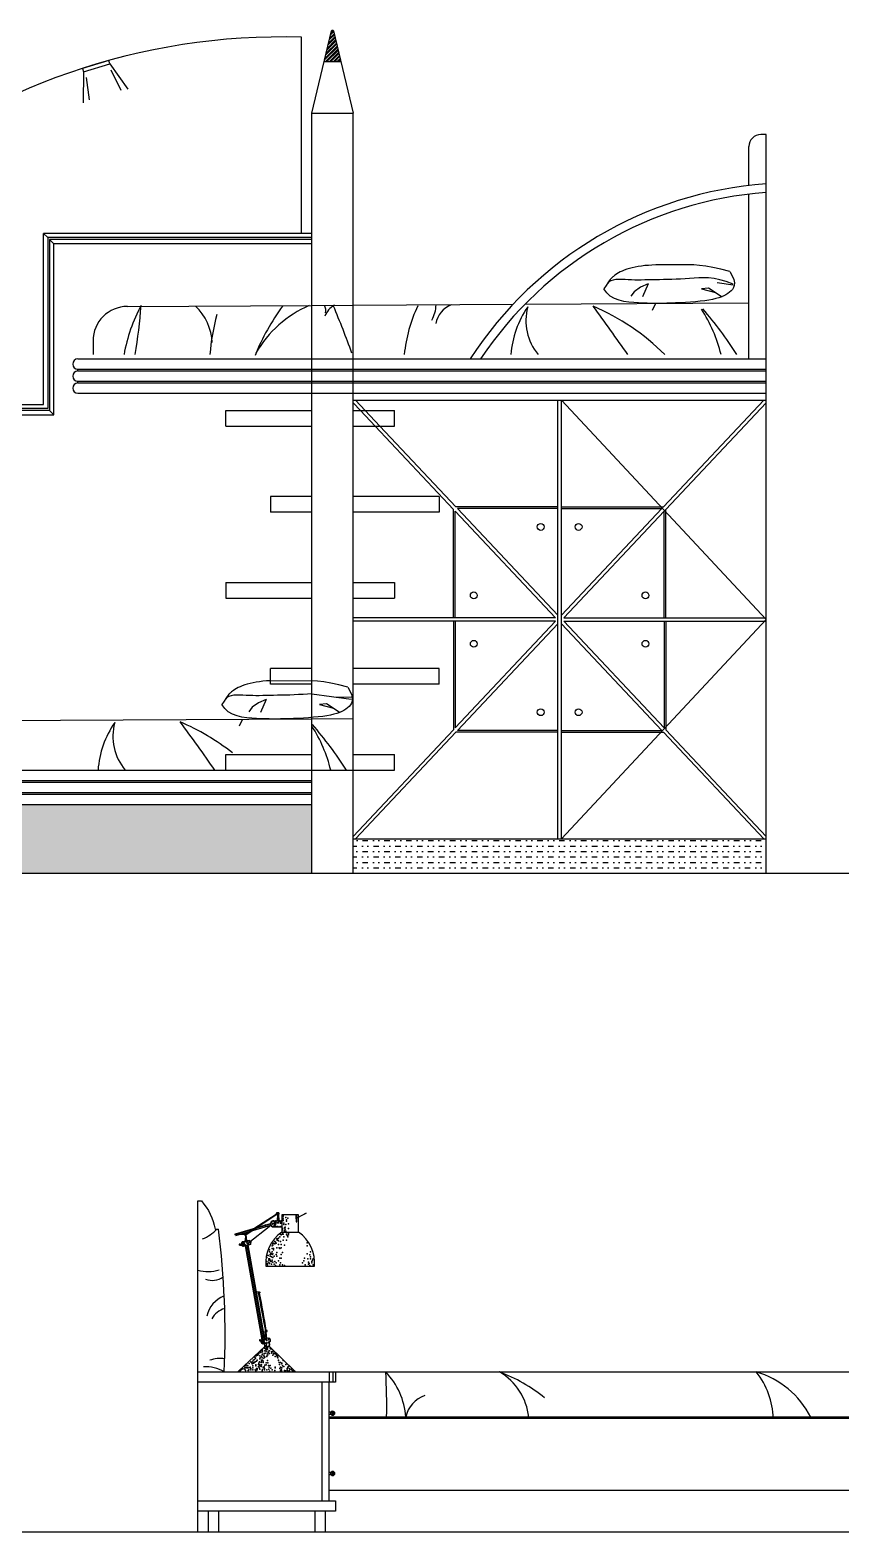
# Model space of a CAD drawing. Header units: inches. Extents: x 15.4 to 57.9, y 9.9 to 34.7.
# Drawn here: x 29.18 to 31.536, y 27.953 to 32.318 of the extents above; entities that cross this region are included whole.
import ezdxf

# ---------------------------------------------------------------- set-up
doc = ezdxf.new("R2010")
doc.units = ezdxf.units.IN
doc.header["$MEASUREMENT"] = 0
for name, color, linetype in [('02', 2, 'Continuous'), ('1', 1, 'Continuous'), ('8', 8, 'Continuous')]:
    doc.layers.add(name, color=color, linetype=linetype)
pattern_1 = [(0, (28.050215, 29.74006), (0.03175, 0.015875), [0.015875, -0.015875, 0, -0.015875, 0, -0.015875])]

msp = doc.modelspace()

# ---------------------------------------------------------------- hatches: boundary and pattern name
at = {"layer": '8'}
h = msp.add_hatch(dxfattribs=at)
h.set_pattern_fill('STEEL', color=256, scale=0.0025, style=0)
h.set_pattern_definition([(45, (28.050215, 29.740061), (-0.00561266, 0.00561266), []), (45, (28.050215, 29.7440295), (-0.00561266, 0.00561266), [])])
h.paths.add_polyline_path([(30.0348, 32.2265), (30.0828, 32.2265), (30.0613, 32.3159, 0.755942), (30.0563, 32.3159)])
h = msp.add_hatch(dxfattribs=at)
h.set_pattern_fill('MUDST', color=256, scale=0.0025, style=0)
h.set_pattern_definition(pattern_1)
h.paths.add_polyline_path([(29.075, 30.0671, 0.028632), (29.0692, 29.9676, 0.013002), (29.0704, 29.9223, 0.004235), (29.0524, 29.9267, -0.070858), (29.0111, 29.9355, 0.109737), (28.536, 29.9223, 0.216959), (28.4444, 29.9463), (28.4229, 30.0169), (28.4315, 30.0671), (28.0188, 30.0671), (28.0188, 29.8671), (29.9988, 29.8671), (29.9988, 30.0671)])
h = msp.add_hatch(dxfattribs=at)
h.set_pattern_fill('MUDST', color=256, scale=0.0025, style=0)
h.set_pattern_definition(pattern_1)
h.paths.add_polyline_path([(31.3188, 29.8671), (31.3188, 29.9671), (30.1188, 29.9671), (30.1188, 29.8671)])
h = msp.add_hatch(dxfattribs=at)
h.set_pattern_fill('ANSI31', color=256, scale=0.005527, style=0)
h.set_pattern_definition([(45, (20.5645846, 22.54140176), (-0.000488482534, 0.000488482534), [])])
h.paths.add_polyline_path([(29.9531, 28.8546), (29.9553, 28.8546), (29.9553, 28.8742), (29.9531, 28.8742)])
h = msp.add_hatch(dxfattribs=at)
h.set_pattern_fill('ANSI31', color=256, scale=0.033159, style=0)
h.set_pattern_definition([(45, (20.7295636, 22.5770806), (-0.0029308952, 0.0029308952), [])])
h.paths.add_polyline_path([(29.8462, 28.6471, -0.018609), (29.8461, 28.6471), (29.8431, 28.6471, 0.005294), (29.8639, 28.5377), (29.8662, 28.5384, 0.018598)])

# ---------------------------------------------------------------- linework, layer by layer
at = {"layer": '02'}
for p, q in [((29.9688, 31.727), (29.9688, 32.297)), ((29.412, 32.2197), (29.4638, 32.1457)), ((30.0348, 32.2265), (30.0828, 32.2265)), ((29.3355, 32.1964), (29.3338, 32.106)), ((29.3431, 32.18), (29.3518, 32.1152)), ((29.4148, 32.2019), (29.4437, 32.1433)), ((29.9988, 29.8671), (29.9988, 32.0765)), ((29.9988, 32.0765), (30.1188, 32.0765)), ((30.1188, 29.8671), (30.1188, 32.0765)), ((31.3188, 32.0142), (31.3038, 32.0142)), ((31.3188, 29.8671), (31.3188, 32.0142)), ((31.2688, 31.8661), (31.2688, 31.9792)), ((31.2688, 31.3621), (31.2688, 31.8409)), ((29.9988, 31.727), (29.2188, 31.727)), ((29.2313, 31.7145), (29.2188, 31.727)), ((29.2188, 31.23), (29.2188, 31.727)), ((29.2488, 31.697), (29.2363, 31.7095)), ((29.9988, 31.697), (29.2488, 31.697)), ((29.2488, 31.2), (29.2488, 31.697)), ((29.4628, 31.5145), (29.9988, 31.5175)), ((29.9988, 31.5175), (30.1188, 31.5182)), ((30.1188, 31.5182), (30.5834, 31.5208)), ((30.6183, 31.521), (31.2688, 31.5247)), ((29.3628, 31.4145), (29.3628, 31.375)), ((29.3188, 31.3621), (31.3188, 31.3621)), ((29.3188, 31.3321), (31.3188, 31.3321)), ((29.3188, 31.3271), (29.3188, 31.3321)), ((29.3188, 31.3271), (31.3188, 31.3271)), ((29.3188, 31.2971), (31.3188, 31.2971)), ((29.3188, 31.2921), (29.3188, 31.2971)), ((29.3188, 31.2921), (31.3188, 31.2921)), ((29.3188, 31.2621), (31.3188, 31.2621)), ((28.4688, 31.23), (29.2188, 31.23)), ((29.2313, 31.2175), (28.4813, 31.2175)), ((29.2363, 31.2125), (28.4863, 31.2125)), ((29.2363, 31.2125), (29.2488, 31.2)), ((29.7488, 31.1671), (29.7488, 31.2121)), ((29.7488, 31.2121), (29.9988, 31.2121)), ((30.1188, 31.2421), (31.3188, 31.2421)), ((30.1402, 31.2121), (30.1188, 31.2348)), ((30.1188, 31.2121), (30.2388, 31.2121)), ((30.1539, 31.2121), (30.1257, 31.2421)), ((30.1825, 31.1671), (30.1402, 31.2121)), ((30.1539, 31.2121), (30.1962, 31.1671)), ((30.2388, 31.1671), (30.2388, 31.2121)), ((31.0202, 30.932), (31.3119, 31.2421)), ((31.0272, 30.9248), (31.3188, 31.2348)), ((28.4988, 31.2), (29.2488, 31.2)), ((29.7488, 31.1671), (29.9988, 31.1671)), ((30.1188, 31.1671), (30.2388, 31.1671)), ((30.4104, 30.9248), (30.1825, 31.1671)), ((30.4174, 30.932), (30.1962, 31.1671)), ((29.8788, 30.9621), (29.8788, 30.9171)), ((29.9988, 30.9621), (29.8788, 30.9621)), ((30.3688, 30.9621), (30.1188, 30.9621)), ((30.3688, 30.9621), (30.3688, 30.9171)), ((29.9988, 30.9171), (29.8788, 30.9171)), ((30.3688, 30.9171), (30.1188, 30.9171)), ((30.4104, 30.6096), (30.4104, 30.9248)), ((30.4154, 30.6096), (30.4154, 30.9195)), ((30.7069, 30.6096), (30.4154, 30.9195)), ((30.7138, 30.932), (30.4174, 30.932)), ((30.7138, 30.6169), (30.4221, 30.927)), ((30.7138, 30.927), (30.4221, 30.927)), ((30.7238, 30.932), (31.0202, 30.932)), ((30.7238, 30.6169), (31.0155, 30.927)), ((30.7238, 30.927), (31.0155, 30.927)), ((30.7307, 30.6096), (31.0222, 30.9195)), ((31.0222, 30.6096), (31.0222, 30.9195)), ((31.0272, 30.6096), (31.0272, 30.9248)), ((29.7488, 30.7121), (29.7488, 30.6671)), ((29.7488, 30.7121), (29.9988, 30.7121)), ((30.1188, 30.7121), (30.2388, 30.7121)), ((30.2388, 30.7121), (30.2388, 30.6671)), ((29.7488, 30.6671), (29.9988, 30.6671)), ((30.1188, 30.6671), (30.2388, 30.6671)), ((30.7069, 30.6096), (30.1188, 30.6096)), ((30.7069, 30.5996), (30.1188, 30.5996)), ((30.4104, 30.5996), (30.4104, 30.2843)), ((30.7069, 30.5996), (30.4154, 30.2896)), ((30.4154, 30.5996), (30.4154, 30.2896)), ((30.7307, 30.6096), (31.3188, 30.6096)), ((30.7307, 30.5996), (31.3188, 30.5996)), ((30.7307, 30.5996), (31.0222, 30.2896)), ((31.0222, 30.5996), (31.0222, 30.2896)), ((31.0272, 30.5996), (31.0272, 30.2843)), ((30.7138, 30.5923), (30.4221, 30.2822)), ((30.7238, 30.5923), (31.0155, 30.2822)), ((29.8788, 30.4171), (29.8788, 30.4621)), ((29.9988, 30.4621), (29.8788, 30.4621)), ((30.3688, 30.4621), (30.1188, 30.4621)), ((30.3688, 30.4171), (30.3688, 30.4621)), ((29.9988, 30.4171), (29.8788, 30.4171)), ((30.3688, 30.4171), (30.1188, 30.4171)), ((28.1628, 30.3066), (29.9988, 30.3164)), ((29.9988, 30.3164), (30.1188, 30.3171)), ((30.4104, 30.2843), (30.1188, 29.9744)), ((30.4174, 30.2772), (30.1257, 29.9671)), ((30.7138, 30.2772), (30.4174, 30.2772)), ((30.7138, 30.2822), (30.4221, 30.2822)), ((30.7238, 30.2822), (31.0155, 30.2822)), ((30.7238, 30.2772), (31.0202, 30.2772)), ((31.0202, 30.2772), (31.3119, 29.9671)), ((31.0272, 30.2843), (31.3188, 29.9744)), ((29.7488, 30.2121), (29.9988, 30.2121)), ((29.7488, 30.1671), (29.7488, 30.2121)), ((30.1188, 30.2121), (30.2388, 30.2121)), ((30.2388, 30.1671), (30.2388, 30.2121)), ((28.0188, 30.1671), (29.9988, 30.1671)), ((29.7488, 30.1671), (29.9988, 30.1671)), ((29.9988, 30.1671), (30.1188, 30.1671)), ((30.1188, 30.1671), (30.2388, 30.1671)), ((28.0188, 30.1371), (29.9988, 30.1371)), ((28.0188, 30.1321), (29.9988, 30.1321)), ((28.0188, 30.1021), (29.9988, 30.1021)), ((28.0188, 30.0971), (29.9988, 30.0971)), ((28.0188, 30.0671), (29.9988, 30.0671)), ((30.1188, 29.9671), (31.3188, 29.9671)), ((28.0188, 29.8671), (31.3188, 29.8671)), ((29.6678, 27.953), (29.6678, 28.915)), ((29.806, 28.8193), (29.8952, 28.8763)), ((29.807, 28.8168), (29.8955, 28.8752)), ((29.8862, 28.8575), (29.9113, 28.8575)), ((29.8969, 28.8801), (29.8969, 28.88)), ((29.8974, 28.8799), (29.9023, 28.8806)), ((29.8978, 28.8796), (29.9028, 28.8803)), ((29.8979, 28.8758), (29.903, 28.8767)), ((29.8991, 28.8756), (29.8981, 28.8575)), ((29.8984, 28.8789), (29.9034, 28.8797)), ((29.8995, 28.8758), (29.8986, 28.8575)), ((29.8992, 28.8804), (29.8992, 28.8804)), ((29.9002, 28.8759), (29.8998, 28.8575)), ((29.9017, 28.8761), (29.9028, 28.8574)), ((29.902, 28.8762), (29.9031, 28.8575)), ((29.9587, 28.8742), (29.9587, 28.8245)), ((29.7767, 28.8193), (29.8787, 28.8497)), ((29.7778, 28.8144), (29.8793, 28.8448)), ((29.7813, 28.8192), (29.8786, 28.8487)), ((29.8056, 28.8161), (29.8046, 28.7976)), ((29.806, 28.8162), (29.8049, 28.7977)), ((29.8064, 28.8166), (29.8058, 28.7979)), ((29.8068, 28.8169), (29.809, 28.7987)), ((29.807, 28.8168), (29.8092, 28.7987)), ((29.8112, 28.7903), (29.8794, 28.8444)), ((29.8858, 28.8396), (29.9113, 28.8396)), ((29.9113, 28.8245), (29.9601, 28.8245)), ((29.7895, 28.7896), (29.7931, 28.7896)), ((29.8045, 28.7848), (29.853, 28.511)), ((29.8056, 28.785), (29.8541, 28.5117)), ((29.8067, 28.7853), (29.8551, 28.5122)), ((29.8106, 28.7863), (29.8592, 28.5131)), ((29.8119, 28.7866), (29.8604, 28.5134)), ((29.8126, 28.7868), (29.8612, 28.5135)), ((29.8131, 28.787), (29.8616, 28.5136)), ((29.8452, 28.6499), (29.8375, 28.6499)), ((29.8479, 28.5116), (29.853, 28.5116)), ((29.8485, 28.5113), (29.853, 28.5113)), ((29.8633, 28.5341), (29.8622, 28.5138)), ((29.8633, 28.5374), (29.8678, 28.5387)), ((29.8636, 28.5372), (29.8681, 28.5386)), ((29.864, 28.5344), (29.8685, 28.5358)), ((29.8641, 28.5369), (29.8686, 28.5382)), ((29.8644, 28.5363), (29.8689, 28.5377)), ((29.8648, 28.5346), (29.8669, 28.5148)), ((29.8755, 28.492), (29.8755, 28.5043)), ((29.8623, 28.492), (29.8623, 28.5009)), ((29.8623, 28.492), (29.8755, 28.492)), ((30.0505, 28.388), (30.0505, 28.418)), ((30.0599, 28.418), (30.0599, 28.388)), ((30.0278, 28.388), (30.0278, 28.043)), ((30.0478, 28.388), (30.0478, 28.043)), ((30.0578, 28.294), (30.0478, 28.294)), ((31.6678, 28.287), (30.0478, 28.287)), ((30.0578, 28.302), (30.0578, 28.294)), ((31.6978, 28.283), (30.0478, 28.283)), ((30.0578, 28.119), (30.0478, 28.119)), ((30.0578, 28.127), (30.0578, 28.119)), ((31.6978, 28.073), (30.0478, 28.073)), ((29.6978, 28.013), (29.6978, 27.953)), ((29.7278, 28.013), (29.7278, 27.953)), ((30.0078, 28.013), (30.0078, 27.953)), ((30.0378, 28.013), (30.0378, 27.953))]:
    msp.add_line(p, q, dxfattribs=at)
for points in [[(29.9988, 32.0765), (30.0563, 32.3159, -0.755942), (30.0613, 32.3159), (30.1188, 32.0765)], [(29.6678, 28.915), (29.6778, 28.915, -0.136033), (29.7178, 28.833), (29.7278, 28.833, -0.012179)], [(29.8875, 28.8558, 0.083661), (29.8859, 28.8559, 0.685038), (29.8838, 28.8412)], [(29.8968, 28.8796, 0.083661), (29.8964, 28.8795, 0.685038), (29.8965, 28.8757)], [(29.897, 28.8753), (29.9025, 28.8763, 0.641064), (29.902, 28.8808), (29.8967, 28.88)], [(29.7768, 28.8166, -0.083661), (29.7765, 28.8166, -0.685038), (29.7761, 28.819)], [(29.7764, 28.8193), (29.781, 28.8193, -0.641064), (29.7812, 28.8164)], [(29.789, 28.7895, 0.083661), (29.7887, 28.7896, 0.685038), (29.7883, 28.7869)], [(29.7982, 28.7949, 0.083661), (29.7971, 28.7947, 0.685038), (29.7981, 28.7843)], [(29.82, 28.7977, 0.177444), (29.8162, 28.8003), (29.7977, 28.796)], [(29.7994, 28.7835), (29.8184, 28.7883, 0.183148), (29.821, 28.7922)], [(29.8459, 28.65, -0.083661), (29.8462, 28.6501, -0.685038), (29.8466, 28.6474)], [(29.848, 28.5112, 0.083661), (29.8477, 28.5113, 0.685038), (29.8473, 28.5086, 0.685038)], [(29.8559, 28.511, 0.083661), (29.8547, 28.5109, 0.685038), (29.8558, 28.5005, 0.685038)], [(29.8571, 28.4996), (29.876, 28.5045, 0.641064), (29.8739, 28.5164), (29.8554, 28.5122)], [(29.863, 28.5371, 0.083661), (29.8627, 28.537, 0.685038), (29.8632, 28.5343, 0.685038)], [(29.8635, 28.5341), (29.8684, 28.5357, 0.641064), (29.8676, 28.5388), (29.8629, 28.5374)], [(29.8623, 28.492), (29.786, 28.4202, 0.414214), (29.7849, 28.4191), (29.7849, 28.418)], [(29.9507, 28.418), (29.9507, 28.4191, 0.414214), (29.9496, 28.4202), (29.8755, 28.492)], [(30.0478, 28.302), (30.0578, 28.302, -1)], [(30.0549, 28.302), (30.0578, 28.305, -1), (30.0578, 28.291), (30.0549, 28.294)], [(30.0478, 28.127), (30.0578, 28.127, -1)], [(30.0549, 28.127), (30.0578, 28.13, -1), (30.0578, 28.116), (30.0549, 28.119)]]:
    msp.add_lwpolyline(points, format="xyb", dxfattribs=at)
msp.add_lwpolyline([(29.3355, 32.1964), (29.412, 32.2197), (29.4091, 32.2293), (29.3326, 32.2059)], close=True, dxfattribs=at)
for points in [[(29.9988, 31.7145), (29.2313, 31.7145), (29.2313, 31.2175)], [(29.9988, 31.7095), (29.2363, 31.7095), (29.2363, 31.2125)], [(31.2135, 31.6163), (31.1871, 31.6231), (31.1639, 31.628), (31.1434, 31.6315), (31.1252, 31.6338), (31.1089, 31.6351), (31.0942, 31.6357), (31.0806, 31.6358), (31.0678, 31.6358), (31.0553, 31.6357), (31.0432, 31.6357), (31.0314, 31.6357), (31.02, 31.6357), (31.0088, 31.6355), (30.9979, 31.6352), (30.9872, 31.6347), (30.9769, 31.634), (30.9667, 31.6331), (30.9568, 31.6319), (30.9473, 31.6305), (30.9382, 31.6288), (30.9295, 31.6269), (30.9214, 31.6248), (30.9138, 31.6225), (30.9068, 31.6201), (30.9005, 31.6174), (30.8948, 31.6147), (30.8898, 31.6119), (30.8853, 31.6092), (30.8815, 31.6066), (30.8782, 31.6041), (30.8754, 31.602), (30.8732, 31.6002), (30.8714, 31.5987), (30.8698, 31.5972), (30.8681, 31.5953), (30.866, 31.5926), (30.8631, 31.5887), (30.8593, 31.5833), (30.8541, 31.5758), (30.8473, 31.5659)], [(31.2135, 31.6163), (31.2204, 31.6034), (31.2246, 31.5925), (31.2265, 31.5834), (31.2263, 31.5759), (31.2245, 31.5695), (31.2213, 31.5642), (31.2172, 31.5597), (31.2124, 31.5557), (31.2073, 31.552), (31.2017, 31.5485), (31.1957, 31.5453), (31.1889, 31.5424), (31.1813, 31.5396), (31.1728, 31.5372), (31.1632, 31.535), (31.1525, 31.533), (31.1404, 31.5312), (31.1273, 31.5297), (31.1134, 31.5284), (31.099, 31.5272), (31.0845, 31.5263), (31.07, 31.5255), (31.0559, 31.5248), (31.0425, 31.5243), (31.03, 31.5239), (31.0182, 31.5236), (31.0069, 31.5234), (30.9957, 31.5234), (30.9845, 31.5236), (30.9731, 31.5238), (30.961, 31.5243), (30.9482, 31.5249), (30.9344, 31.5257), (30.9201, 31.5271), (30.9056, 31.5294), (30.8915, 31.5328), (30.8781, 31.5379), (30.866, 31.5448), (30.8556, 31.5541), (30.8473, 31.5659)], [(31.2228, 31.579), (31.2027, 31.5868), (31.1843, 31.5923), (31.1674, 31.5957), (31.1517, 31.5976), (31.137, 31.5981), (31.123, 31.5978), (31.1096, 31.597), (31.0964, 31.596), (31.0834, 31.5951), (31.0704, 31.5943), (31.0577, 31.5937), (31.0451, 31.5933), (31.0327, 31.5929), (31.0207, 31.5926), (31.009, 31.5923), (30.9977, 31.5921), (30.9868, 31.5918), (30.9763, 31.5916), (30.9662, 31.5915), (30.9562, 31.5913), (30.9465, 31.5913), (30.937, 31.5914), (30.9276, 31.5916), (30.9182, 31.5919), (30.9088, 31.5924), (30.8996, 31.5927), (30.8907, 31.5928), (30.8823, 31.5924), (30.8747, 31.5912), (30.8679, 31.589), (30.8621, 31.5857), (30.8576, 31.5809)], [(30.9762, 31.5799), (30.9538, 31.5706), (30.9351, 31.5575), (30.9258, 31.5445)], [(30.9762, 31.5799), (30.9594, 31.5426)], [(31.1911, 31.5417), (31.1518, 31.5678), (31.1313, 31.5659), (31.1714, 31.5548)], [(31.1761, 31.5846), (31.2228, 31.5771)], [(30.9964, 31.5209), (30.988, 31.5023)], [(30.7138, 29.9671), (30.7138, 31.2421)], [(30.7238, 31.2421), (31.3188, 30.6046), (30.7238, 29.9671)], [(30.7238, 29.9671), (30.7238, 31.2421)], [(29.8788, 30.4269), (29.8771, 30.4268), (29.8667, 30.4261), (29.8565, 30.4252), (29.8467, 30.424), (29.8372, 30.4226), (29.828, 30.4209), (29.8194, 30.419), (29.8112, 30.4169), (29.8036, 30.4146), (29.7966, 30.4121), (29.7903, 30.4095), (29.7846, 30.4068), (29.7796, 30.404), (29.7751, 30.4013), (29.7713, 30.3986), (29.768, 30.3962), (29.7652, 30.3941), (29.763, 30.3922), (29.7612, 30.3907), (29.7596, 30.3893), (29.7579, 30.3874), (29.7558, 30.3847), (29.753, 30.3808), (29.7491, 30.3754), (29.7439, 30.3679), (29.7372, 30.358)], [(30.1033, 30.4084), (30.077, 30.4151), (30.0537, 30.4201), (30.0332, 30.4236), (30.015, 30.4259), (29.8788, 30.4269)], [(29.9988, 30.389), (29.9862, 30.388), (29.9732, 30.3871), (29.9603, 30.3864), (29.9475, 30.3858), (29.9349, 30.3853), (29.9226, 30.385), (29.9105, 30.3847), (29.8988, 30.3844), (29.8875, 30.3842), (29.8767, 30.3839), (29.8662, 30.3837), (29.856, 30.3835), (29.8461, 30.3834), (29.8364, 30.3834), (29.8268, 30.3835), (29.8174, 30.3837), (29.808, 30.384), (29.7986, 30.3844), (29.7894, 30.3848), (29.7805, 30.3849), (29.7722, 30.3845), (29.7645, 30.3833), (29.7577, 30.3811), (29.752, 30.3778), (29.7474, 30.373)], [(30.1033, 30.4084), (30.1102, 30.3955), (30.1145, 30.3846), (30.1163, 30.3755), (30.1161, 30.3679), (30.1143, 30.3616), (30.1111, 30.3563), (30.107, 30.3518), (30.1022, 30.3478), (30.0971, 30.3441), (30.0916, 30.3406), (30.0855, 30.3374), (30.0787, 30.3344), (30.0712, 30.3317), (30.0627, 30.3293), (30.0531, 30.3271), (30.0423, 30.3251), (30.0302, 30.3233), (30.0171, 30.3218), (30.0032, 30.3205), (29.9988, 30.3201)], [(29.9991, 30.389), (30.1126, 30.3734)], [(29.996, 30.3199), (29.9888, 30.3193), (29.9743, 30.3184), (29.9598, 30.3175), (29.9458, 30.3169), (29.9324, 30.3164), (29.9199, 30.316), (29.908, 30.3157), (29.8967, 30.3155), (29.8856, 30.3155), (29.8744, 30.3156), (29.8629, 30.3159), (29.8509, 30.3164), (29.838, 30.317), (29.8243, 30.3178), (29.8099, 30.3192), (29.7954, 30.3214), (29.7813, 30.3249), (29.7679, 30.33), (29.7558, 30.3369), (29.7454, 30.3462), (29.7372, 30.358)], [(29.8661, 30.372), (29.8436, 30.3627), (29.825, 30.3496), (29.8156, 30.3366)], [(29.8661, 30.372), (29.8492, 30.3347)], [(30.0809, 30.3338), (30.0417, 30.3599), (30.0211, 30.358), (30.0613, 30.3468)], [(30.1164, 30.3794), (30.0697, 30.3784)], [(29.7964, 30.313), (29.788, 30.2944)], [(29.9531, 28.8742), (29.9531, 28.8546), (29.9553, 28.8546), (29.9553, 28.8742)], [(29.9553, 28.8659), (29.9826, 28.8798), (29.9826, 28.8792), (29.9553, 28.8653)], [(29.7812, 28.8164), (29.7767, 28.8163)], [(29.804, 28.816), (29.8059, 28.8161)], [(29.8059, 28.8194), (29.8043, 28.8193)], [(29.8873, 28.8512), (29.8842, 28.8462), (29.8838, 28.8464), (29.887, 28.8514), (29.8873, 28.8512)], [(29.7894, 28.7868), (29.7939, 28.7868)], [(29.7974, 28.7918), (29.7995, 28.7882), (29.7991, 28.788), (29.797, 28.7915), (29.7974, 28.7917)], [(29.8476, 28.5083), (29.8511, 28.5083)], [(29.8541, 28.5067), (29.858, 28.5053), (29.8579, 28.5048), (29.854, 28.5062), (29.8542, 28.5066)], [(30.0678, 28.418), (30.0678, 28.388), (29.6678, 28.388)], [(29.6678, 28.418), (31.6178, 28.418)], [(29.6678, 28.043), (30.0678, 28.043), (30.0678, 28.013), (29.6678, 28.013)]]:
    msp.add_lwpolyline(points, dxfattribs=at)
for points in [[(29.8652, 28.725), (30.0062, 28.725, 0.273505), (29.9601, 28.8245), (29.9601, 28.8742), (29.9113, 28.8742), (29.9113, 28.8245, 0.273505)], [(29.884, 28.8399, 0.130303), (29.8868, 28.8397, 0.598804), (29.8913, 28.8563, 0.121835), (29.8858, 28.8575, 0.710752)], [(29.8966, 28.8753, 0.130303), (29.8973, 28.8754, 0.576801), (29.8976, 28.8797, 0.264517), (29.8963, 28.8799, 0.710752)], [(29.7762, 28.8193, -0.130303), (29.7766, 28.8193, -0.576801), (29.7773, 28.8166, -0.264517), (29.7765, 28.8163, -0.710752)], [(29.8037, 28.8161, 0.130303), (29.8042, 28.8161, 0.331854), (29.8049, 28.819, 0.328319), (29.804, 28.8193, 0.500332)], [(29.7884, 28.7866, 0.130303), (29.7889, 28.7866, 0.576801), (29.7896, 28.7895, 0.264517), (29.7887, 28.7898, 0.710752)], [(29.7984, 28.7834, 0.130303), (29.8004, 28.7837, 0.576801), (29.8004, 28.7954, 0.264517), (29.7967, 28.7958, 0.710752)], [(29.8465, 28.6471, -0.130303), (29.846, 28.6471, -0.576801), (29.8453, 28.65, -0.264517), (29.8462, 28.6504, -0.710752)], [(29.8473, 28.5084, 0.130303), (29.8478, 28.5083, 0.576801), (29.8486, 28.5112, 0.264517), (29.8477, 28.5116, 0.710752)], [(29.8561, 28.4996, 0.130303), (29.858, 28.4999, 0.576801), (29.8581, 28.5115, 0.264517), (29.8544, 28.5119, 0.710752)], [(29.8633, 28.5341, 0.130303), (29.8638, 28.5342, 0.576801), (29.8636, 28.5373, 0.264517), (29.8626, 28.5373, 0.710752)]]:
    msp.add_lwpolyline(points, format="xyb", close=True, dxfattribs=at)
for centre, radius in [((30.6638, 30.8739), 0.01), ((30.7738, 30.8739), 0.01), ((30.4693, 30.6748), 0.01), ((30.9683, 30.6748), 0.01), ((30.4693, 30.5341), 0.01), ((30.9683, 30.5341), 0.01), ((30.6638, 30.3353), 0.01), ((30.7738, 30.3353), 0.01), ((30.0578, 28.298), 0.004), ((30.0578, 28.123), 0.004)]:
    msp.add_circle(centre, radius, dxfattribs=at)
for centre, radius, start, end in [((29.914, 30.4049), 1.8929, 88.3421, 170.2012), ((31.3038, 31.9792), 0.035, 90, 180), ((31.3996, 30.7534), 1.1203, 94.1349, 147.0901), ((31.3996, 30.7534), 1.0953, 94.2294, 146.2397), ((29.4628, 31.4145), 0.1, 90, 180), ((29.918, 31.2927), 0.4722, 151.5864, 169.9671), ((28.015, 31.6293), 1.4919, 350.1849, 355.6989), ((29.551, 31.4013), 0.1586, 3.0024, 46.194), ((30.4599, 31.1161), 0.6766, 143.7973, 157.7501), ((30.1235, 31.213), 0.332, 113.5076, 149.9893), ((30.006, 31.5033), 0.0331, 346.9474, 25.8893), ((30.0943, 31.463), 0.0626, 118.7534, 158.5701), ((27.7835, 30.5455), 2.476, 19.6641, 23.0675), ((30.7145, 31.3271), 0.4498, 155.1382, 173.8901), ((30.2638, 31.5225), 0.0961, 330.4651, 358.0095), ((30.4302, 31.4512), 0.0728, 111.1763, 169.1694), ((30.552, 30.898), 0.6713, 45.2752, 66.8154), ((23.3246, 26.0171), 9.2926, 35.20961, 36.27412), ((30.2896, 31.3328), 0.5884, 164.418, 175.885), ((30.8533, 31.3554), 0.2766, 145.2727, 175.9449), ((30.7749, 31.4733), 0.1542, 165.0675, 219.6023), ((30.7843, 31.2772), 0.4153, 13.6234, 33.4767), ((30.3874, 30.8456), 0.998, 32.0349, 41.5204), ((29.3188, 31.3471), 0.015, 90, 270), ((29.3188, 31.3121), 0.015, 90, 270), ((29.3188, 31.2771), 0.015, 90, 270), ((29.6533, 30.1475), 0.2766, 145.2727, 175.9449), ((29.5749, 30.2654), 0.1542, 165.0675, 219.6023), ((29.352, 29.6901), 0.6713, 51.7187, 66.8154), ((22.1246, 24.8092), 9.2926, 35.20961, 36.27412), ((29.65, 30.0693), 0.4153, 13.6234, 32.8667), ((29.253, 29.6377), 0.998, 32.0349, 41.5204), ((29.8957, 28.8775), 0.00166, 315.8031, 109.8254), ((29.6299, 28.9237), 0.1298, 293.2698, 315.6696), ((27.2004, 28.5238), 2.5462, 357.6172, 6.9736), ((29.7891, 29.119), 0.3004, 267.4845, 273.2957), ((29.7927, 28.7255), 0.0924, 81.4256, 100.351), ((29.803, 28.8177), 0.00151, 309.2421, 104.9553), ((29.8661, 28.8444), 0.00333, 134.3613, 242.9193), ((29.7879, 28.7883), 0.00139, 311.8701, 99.2257), ((29.795, 28.789), 0.00556, 317.0855, 61.4366), ((29.8055, 28.766), 0.012, 35.5827, 78.9702), ((29.8043, 28.764), 0.0138, 36.7235, 74.9555), ((29.8144, 28.7938), 0.00472, 155.8582, 227.8394), ((29.8144, 28.7958), 0.00702, 327.7271, 16.9639), ((29.8151, 28.796), 0.00702, 327.6688, 16.9176), ((29.6972, 28.8134), 0.1038, 253.5536, 287.9968), ((29.7089, 28.7404), 0.0563, 250.425, 304.5939), ((29.774, 28.5617), 0.0827, 111.2724, 167.184), ((35.0193, 29.5745), 5.2586, 190.1588, 191.3717), ((28.3956, 28.3242), 1.4861, 8.2838, 12.5466), ((29.7614, 28.5434), 0.0609, 105.2155, 151.6627), ((29.8469, 28.51), 0.00139, 311.8701, 99.2257), ((29.8359, 28.5297), 0.0236, 322.5257, 356.2633), ((29.8527, 28.5052), 0.00556, 317.0855, 61.4366), ((29.6896, 28.3268), 0.1064, 58.9632, 93.3144), ((29.7321, 28.3723), 0.0849, 80.7731, 110.585), ((28.5458, 28.3196), 1.6706, 358.8801, 3.375), ((30.0658, 28.2742), 0.206, 3.5443, 44.2346), ((30.3728, 27.9675), 0.482, 51.1586, 69.1463), ((30.4558, 28.2677), 0.1745, 6.3384, 59.4658), ((31.2179, 28.1694), 0.2589, 27.0056, 73.7555), ((31.1142, 28.2773), 0.2254, 1.4403, 38.6149), ((30.355, 28.2687), 0.0855, 109.2631, 167.6798)]:
    msp.add_arc(centre, radius, start, end, dxfattribs=at)
for points in [[(29.8838, 28.8412), (29.8844, 28.8411), (29.8851, 28.8412), (29.8864, 28.8413), (29.8875, 28.8417), (29.8889, 28.8431), (29.8895, 28.8438), (29.8907, 28.8456), (29.8912, 28.8466), (29.8915, 28.8489), (29.8914, 28.8501), (29.8911, 28.8518), (29.8906, 28.8527), (29.8898, 28.8542), (29.8893, 28.8548), (29.8884, 28.8554), (29.888, 28.8556), (29.8876, 28.8558), (29.8876, 28.8558), (29.8876, 28.8558), (29.8875, 28.8558)], [(29.8965, 28.8757), (29.8967, 28.8757), (29.8968, 28.8757), (29.8972, 28.8758), (29.8974, 28.876), (29.8977, 28.8764), (29.8979, 28.8766), (29.8981, 28.8771), (29.8982, 28.8774), (29.8981, 28.878), (29.8981, 28.8783), (29.8979, 28.8787), (29.8977, 28.8789), (29.8975, 28.8793), (29.8973, 28.8794), (29.8971, 28.8795), (29.8969, 28.8795), (29.8968, 28.8796), (29.8968, 28.8796), (29.8968, 28.8796), (29.8968, 28.8796)], [(29.7761, 28.819), (29.7762, 28.8191), (29.7763, 28.819), (29.7766, 28.819), (29.7767, 28.819), (29.777, 28.8187), (29.7771, 28.8186), (29.7773, 28.8183), (29.7774, 28.8181), (29.7774, 28.8178), (29.7774, 28.8176), (29.7774, 28.8173), (29.7773, 28.8171), (29.7771, 28.8169), (29.7771, 28.8168), (29.7769, 28.8167), (29.7768, 28.8166), (29.7768, 28.8166), (29.7768, 28.8166), (29.7768, 28.8166), (29.7768, 28.8166)], [(29.7883, 28.7869), (29.7884, 28.7869), (29.7886, 28.7869), (29.7888, 28.7869), (29.789, 28.787), (29.7893, 28.7872), (29.7894, 28.7873), (29.7896, 28.7877), (29.7897, 28.7878), (29.7898, 28.7883), (29.7897, 28.7885), (29.7897, 28.7888), (29.7896, 28.789), (29.7895, 28.7892), (29.7894, 28.7893), (29.7892, 28.7895), (29.7891, 28.7895), (29.7891, 28.7895), (29.7891, 28.7895), (29.7891, 28.7895), (29.789, 28.7895)], [(29.7981, 28.7843), (29.7985, 28.7843), (29.799, 28.7845), (29.7999, 28.7848), (29.8005, 28.7853), (29.8013, 28.7864), (29.8016, 28.787), (29.8021, 28.7884), (29.8022, 28.7892), (29.8021, 28.7908), (29.8018, 28.7916), (29.8013, 28.7927), (29.8008, 28.7933), (29.8, 28.7942), (29.7996, 28.7945), (29.7989, 28.7948), (29.7986, 28.7948), (29.7983, 28.7949), (29.7983, 28.7949), (29.7982, 28.7949), (29.7982, 28.7949)], [(29.8466, 28.6474), (29.8465, 28.6474), (29.8463, 28.6474), (29.8461, 28.6474), (29.8459, 28.6475), (29.8456, 28.6477), (29.8455, 28.6478), (29.8453, 28.6482), (29.8452, 28.6484), (29.8451, 28.6488), (29.8452, 28.649), (29.8452, 28.6493), (29.8453, 28.6495), (29.8454, 28.6497), (29.8455, 28.6498), (29.8457, 28.65), (29.8458, 28.65), (29.8458, 28.65), (29.8458, 28.65), (29.8459, 28.65), (29.8459, 28.65)], [(29.8473, 28.5086), (29.8474, 28.5086), (29.8475, 28.5086), (29.8478, 28.5086), (29.848, 28.5087), (29.8482, 28.5089), (29.8484, 28.5091), (29.8486, 28.5094), (29.8487, 28.5096), (29.8487, 28.51), (29.8487, 28.5102), (29.8486, 28.5105), (29.8486, 28.5107), (29.8484, 28.511), (29.8483, 28.5111), (29.8482, 28.5112), (29.8481, 28.5112), (29.848, 28.5112), (29.848, 28.5112), (29.848, 28.5112), (29.848, 28.5112)], [(29.8558, 28.5005), (29.8562, 28.5005), (29.8566, 28.5007), (29.8576, 28.501), (29.8582, 28.5014), (29.8589, 28.5026), (29.8592, 28.5032), (29.8597, 28.5046), (29.8599, 28.5054), (29.8598, 28.507), (29.8595, 28.5078), (29.859, 28.5089), (29.8585, 28.5095), (29.8577, 28.5103), (29.8573, 28.5106), (29.8565, 28.5109), (29.8562, 28.511), (29.8559, 28.511), (29.8559, 28.511), (29.8559, 28.511), (29.8559, 28.511)], [(29.8632, 28.5343), (29.8633, 28.5344), (29.8634, 28.5344), (29.8636, 28.5345), (29.8638, 28.5346), (29.8639, 28.5349), (29.864, 28.5351), (29.8641, 28.5355), (29.8642, 28.5357), (29.8641, 28.5361), (29.864, 28.5363), (29.8639, 28.5366), (29.8637, 28.5367), (29.8635, 28.5369), (29.8634, 28.537), (29.8632, 28.5371), (29.8631, 28.5371), (29.863, 28.5371), (29.863, 28.5371), (29.863, 28.5371), (29.863, 28.5371)]]:
    msp.add_open_spline(points, degree=3, knots=[3.294068, 3.294068, 3.294068, 3.294068, 3.647859, 3.647859, 4.043866, 4.043866, 4.439873, 4.439873, 4.83588, 4.83588, 5.231886, 5.231886, 5.627893, 5.627893, 6.0239, 6.0239, 6.283185, 6.283185, 6.283185, 6.295262, 6.295262, 6.295262, 6.295262], dxfattribs=at)
for p in [(29.8939, 28.8567), (29.8942, 28.8555), (29.8987, 28.8567), (29.9026, 28.8549), (29.9028, 28.8566), (29.9048, 28.8568), (29.9078, 28.8543), (29.9098, 28.857), (29.9107, 28.8553), (29.9154, 28.8728), (29.9154, 28.869), (29.9154, 28.8634), (29.9154, 28.8577), (29.9229, 28.8672), (29.9248, 28.8596), (29.9248, 28.8559), (29.9286, 28.8653), (29.8924, 28.8403), (29.8948, 28.8517), (29.8966, 28.8407), (29.8994, 28.851), (29.8997, 28.8407), (29.9018, 28.8513), (29.906, 28.8106), (29.9064, 28.8407), (29.9078, 28.8182), (29.908, 28.8506), (29.9097, 28.8163), (29.9105, 28.8408), (29.9106, 28.8502), (29.9135, 28.8351), (29.9135, 28.8314), (29.9135, 28.8219), (29.9135, 28.8182), (29.9154, 28.8182), (29.9173, 28.8502), (29.9173, 28.8464), (29.9173, 28.8106), (29.9192, 28.837), (29.9192, 28.8295), (29.9192, 28.8257), (29.9211, 28.8389), (29.9211, 28.8332), (29.9211, 28.8238), (29.9229, 28.8464), (29.9229, 28.8276), (29.9248, 28.8182), (29.9267, 28.8144), (29.9286, 28.8106), (29.9305, 28.8483), (29.9305, 28.8351), (29.9305, 28.8201), (29.9305, 28.8163), (29.802, 28.7961), (29.803, 28.7967), (29.803, 28.7848), (29.8044, 28.7866), (29.805, 28.7971), (29.8051, 28.787), (29.8074, 28.7958), (29.8078, 28.7857), (29.8114, 28.797), (29.8136, 28.7893), (29.8165, 28.7883), (29.8168, 28.7992), (29.8202, 28.7896), (29.8758, 28.773), (29.8758, 28.7673), (29.8833, 28.7843), (29.8833, 28.7767), (29.8833, 28.7673), (29.8852, 28.7899), (29.8852, 28.7861), (29.8871, 28.7918), (29.8871, 28.7767), (29.8871, 28.773), (29.8909, 28.7974), (29.8909, 28.7899), (29.8928, 28.7956), (29.8946, 28.7918), (29.8965, 28.805), (29.8965, 28.7786), (29.8965, 28.7654), (29.8984, 28.8012), (29.9003, 28.805), (29.9022, 28.8069), (29.9022, 28.7993), (29.9022, 28.788), (29.9041, 28.7786), (29.906, 28.7767), (29.9078, 28.7974), (29.9097, 28.788), (29.9097, 28.7786), (29.9135, 28.7654), (29.9154, 28.8012), (29.9192, 28.7861), (29.9248, 28.8012), (29.9852, 28.7937), (29.9852, 28.7843), (29.9946, 28.7673), (29.8682, 28.7503), (29.8682, 28.739), (29.8682, 28.7315), (29.8701, 28.7334), (29.8701, 28.7296), (29.872, 28.756), (29.8739, 28.7466), (29.8739, 28.7428), (29.8739, 28.7372), (29.8758, 28.7466), (29.8758, 28.7334), (29.8777, 28.7598), (29.8777, 28.7541), (29.8777, 28.7428), (29.8796, 28.7635), (29.8796, 28.739), (29.8814, 28.7616), (29.8814, 28.7522), (29.8814, 28.739), (29.8814, 28.7315), (29.8833, 28.7598), (29.8833, 28.7428), (29.8852, 28.7616), (29.8852, 28.7503), (29.8852, 28.7372), (29.889, 28.7541), (29.889, 28.7315), (29.8909, 28.739), (29.8928, 28.7277), (29.8946, 28.7598), (29.8946, 28.7353), (29.8965, 28.7541), (29.9022, 28.7409), (29.906, 28.7485), (29.906, 28.7296), (29.9078, 28.7353), (29.9097, 28.7598), (29.9097, 28.7485), (29.9135, 28.7296), (29.9192, 28.7277), (29.972, 28.7353), (29.9757, 28.7409), (29.9776, 28.7485), (29.9795, 28.7296), (29.9852, 28.7616), (29.9871, 28.7466), (29.9889, 28.7372), (29.9889, 28.7315), (29.9908, 28.7334), (29.9927, 28.7579), (29.9927, 28.7277), (29.9946, 28.7522), (29.9946, 28.7466), (29.9984, 28.739), (29.9984, 28.7353), (30.0003, 28.7428), (30.0022, 28.7466), (30.0022, 28.7296), (29.8592, 28.512), (29.861, 28.5111), (29.8626, 28.5161), (29.8629, 28.523), (29.8631, 28.5202), (29.8634, 28.5323), (29.8642, 28.5311), (29.8659, 28.5121), (29.8669, 28.5096), (29.8719, 28.5109), (29.8727, 28.5049), (29.8737, 28.5155), (29.8758, 28.5144), (29.8763, 28.507), (29.8334, 28.4612), (29.8369, 28.4646), (29.8391, 28.4667), (29.842, 28.4663), (29.8425, 28.4722), (29.8441, 28.4709), (29.8459, 28.4737), (29.8471, 28.4646), (29.8488, 28.4595), (29.8495, 28.4787), (29.8506, 28.4749), (29.8523, 28.4629), (29.8529, 28.4807), (29.8539, 28.482), (29.854, 28.468), (29.854, 28.4595), (29.8557, 28.4817), (29.8557, 28.4766), (29.8557, 28.4697), (29.8591, 28.4646), (29.8602, 28.4709), (29.8608, 28.4868), (29.8609, 28.4629), (29.8617, 28.4795), (29.8625, 28.4612), (29.8631, 28.5002), (29.8632, 28.4941), (29.8633, 28.502), (29.8635, 28.4722), (29.8643, 28.4851), (29.8656, 28.5025), (29.866, 28.4868), (29.866, 28.4834), (29.866, 28.4783), (29.8666, 28.5007), (29.8666, 28.4963), (29.8677, 28.4629), (29.8685, 28.4722), (29.869, 28.4667), (29.8698, 28.4877), (29.8703, 28.4839), (29.8708, 28.4678), (29.8718, 28.4782), (29.8728, 28.4732), (29.8733, 28.4934), (29.8743, 28.5012), (29.8749, 28.502), (29.8752, 28.4988), (29.8752, 28.4965), (29.8752, 28.479), (29.8755, 28.4718), (29.8778, 28.4873), (29.8781, 28.4848), (29.8814, 28.4768), (29.8829, 28.4728), (29.8833, 28.4831), (29.8849, 28.4663), (29.8853, 28.4774), (29.8884, 28.4728), (29.8884, 28.4711), (29.8918, 28.4626), (29.8923, 28.4712), (29.8928, 28.4733), (29.8949, 28.4689), (29.8973, 28.4644), (29.8987, 28.4609), (29.8998, 28.4645), (29.7889, 28.4224), (29.7901, 28.4209), (29.7929, 28.4237), (29.7955, 28.4263), (29.7976, 28.4271), (29.8018, 28.4273), (29.8042, 28.432), (29.8042, 28.4263), (29.8061, 28.4376), (29.8064, 28.4222), (29.808, 28.432), (29.808, 28.4301), (29.8099, 28.4376), (29.8118, 28.4301), (29.8129, 28.4355), (29.8132, 28.4219), (29.8156, 28.4301), (29.8156, 28.4244), (29.8163, 28.4424), (29.8193, 28.432), (29.8212, 28.4282), (29.8212, 28.4244), (29.8214, 28.4475), (29.8232, 28.4458), (29.825, 28.4414), (29.8269, 28.447), (29.8269, 28.4357), (29.8269, 28.4301), (29.8269, 28.4244), (29.8283, 28.4526), (29.8288, 28.4433), (29.8317, 28.4543), (29.8325, 28.4452), (29.8344, 28.447), (29.8344, 28.4244), (29.8351, 28.4578), (29.8358, 28.4386), (29.8363, 28.4357), (29.8363, 28.4207), (29.8376, 28.4494), (29.8376, 28.4242), (29.8382, 28.4282), (29.8401, 28.4527), (29.8401, 28.4282), (29.8401, 28.4244), (29.8438, 28.4398), (29.8438, 28.4339), (29.8446, 28.4434), (29.8454, 28.4304), (29.8464, 28.4473), (29.8471, 28.456), (29.8471, 28.4389), (29.8476, 28.4357), (29.8476, 28.4263), (29.8514, 28.4452), (29.8514, 28.4339), (29.8523, 28.4475), (29.8523, 28.4389), (29.8526, 28.4522), (29.8542, 28.4209), (29.8552, 28.4527), (29.8557, 28.4252), (29.8571, 28.4489), (29.8571, 28.432), (29.8574, 28.4458), (29.8589, 28.4301), (29.8594, 28.4585), (29.8602, 28.4333), (29.8607, 28.4281), (29.8607, 28.4237), (29.862, 28.4377), (29.866, 28.4389), (29.8664, 28.4445), (29.8684, 28.4244), (29.8694, 28.4509), (29.8711, 28.4441), (29.8728, 28.4372), (29.874, 28.4263), (29.8745, 28.4321), (29.8759, 28.4207), (29.878, 28.4372), (29.8797, 28.4287), (29.8835, 28.4244), (29.891, 28.4226), (29.8917, 28.4321), (29.8917, 28.4304), (29.9001, 28.459), (29.9017, 28.452), (29.9023, 28.4508), (29.9038, 28.445), (29.9048, 28.4393), (29.9058, 28.4281), (29.9079, 28.4209), (29.908, 28.4452), (29.908, 28.432), (29.9092, 28.4247), (29.9102, 28.4227), (29.9108, 28.4211), (29.9117, 28.4433), (29.9117, 28.4414), (29.9117, 28.4301), (29.9136, 28.4357), (29.9155, 28.4508), (29.9174, 28.4339), (29.9188, 28.4219), (29.923, 28.44), (29.9232, 28.4214), (29.9268, 28.4282), (29.9268, 28.4244), (29.9287, 28.432), (29.9289, 28.4214), (29.9305, 28.4336), (29.9325, 28.4282), (29.9339, 28.4209), (29.9344, 28.4263), (29.9383, 28.426), (29.9411, 28.4224), (29.9445, 28.4214), (29.9458, 28.4216)]:
    msp.add_point(p, dxfattribs=at)
at = {"layer": '1'}
for p, q in [((15.7844, 29.8671), (36.0806, 29.8671)), ((15.7844, 27.953), (36.0806, 27.953))]:
    msp.add_line(p, q, dxfattribs=at)

doc.saveas('drawing.dxf')
